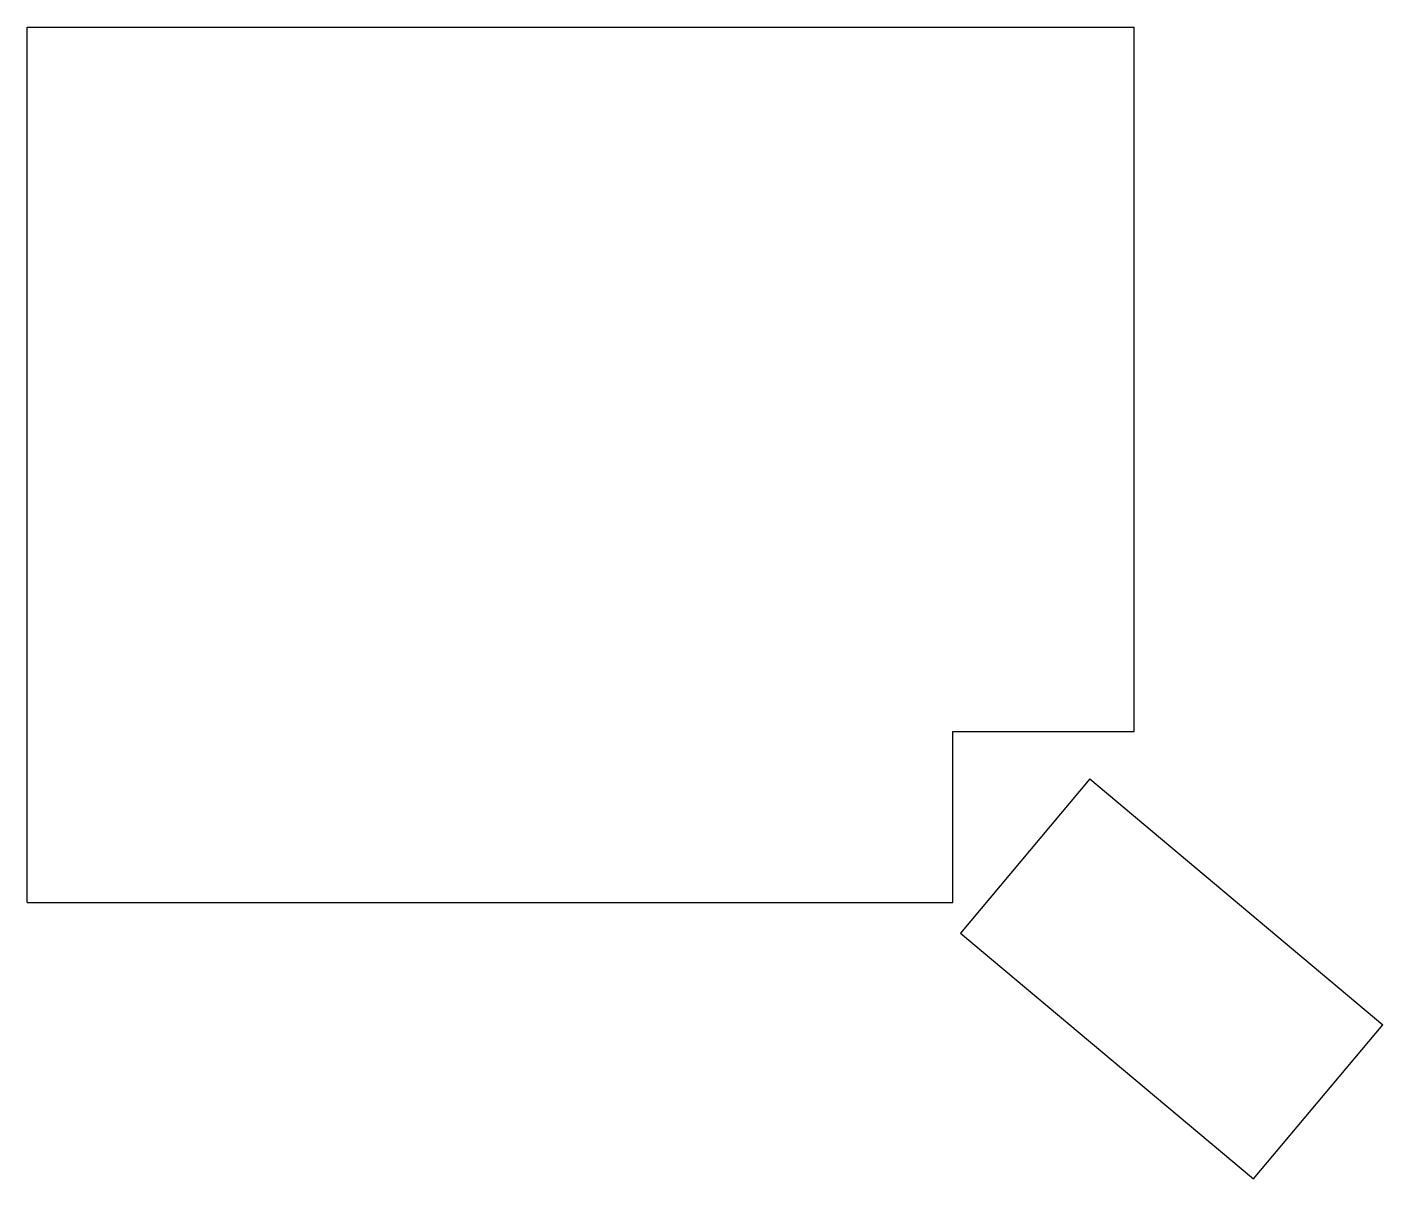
# Model space of a CAD drawing. Header units: millimetres. Extents: x 140 to 275, y -187 to -72.
import ezdxf

# ---------------------------------------------------------------- set-up
doc = ezdxf.new("R2010")
doc.units = ezdxf.units.MM

msp = doc.modelspace()

# ---------------------------------------------------------------- linework, layer by layer
for p, q in [((140, -159.5), (140, -72.5)), ((140, -72.5), (250, -72.5)), ((250, -142.5), (250, -72.5)), ((232, -159.5), (232, -142.5)), ((232, -142.5), (250, -142.5)), ((245.62, -147.21), (232.76, -162.53)), ((245.62, -147.21), (274.73, -171.63)), ((140, -159.5), (232, -159.5)), ((232.76, -162.53), (261.87, -186.95)), ((261.87, -186.95), (274.73, -171.63))]:
    msp.add_line(p, q)

doc.saveas('drawing.dxf')
